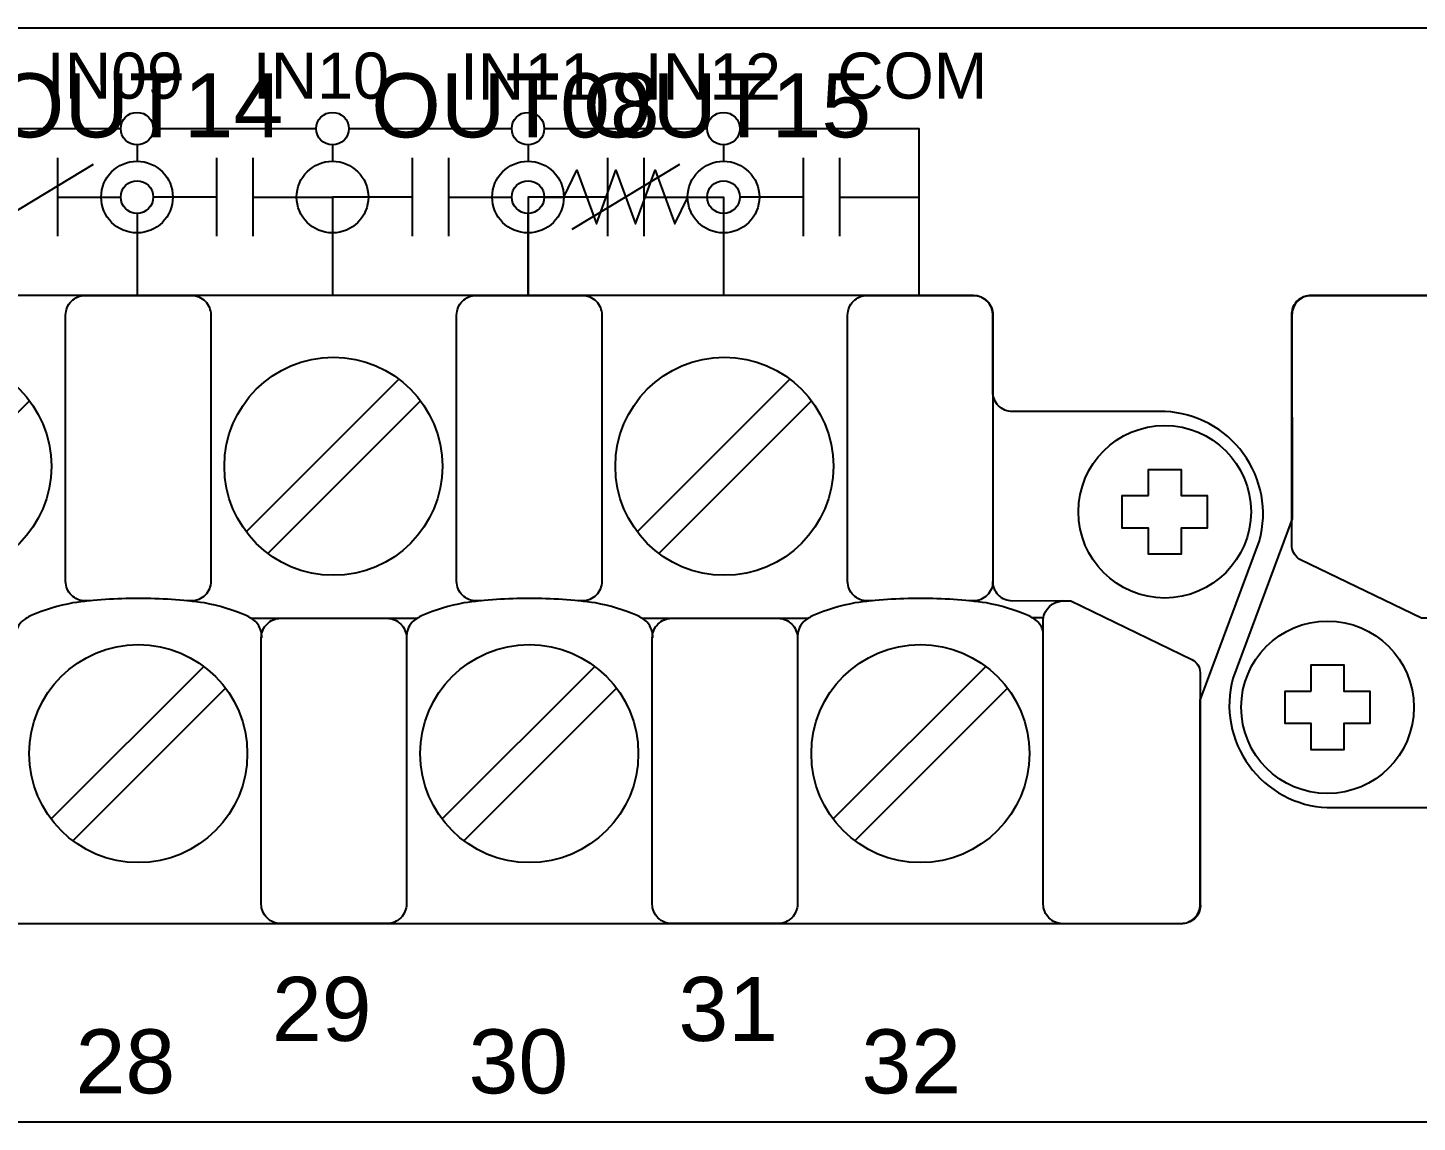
# Model space of a CAD drawing. Extents: x 1 to 47, y 1 to 35.
# Drawn here: x 36.167 to 38.3, y 12.644 to 14.324 of the extents above; entities that cross this region are included whole.
import ezdxf

# ---------------------------------------------------------------- set-up
doc = ezdxf.new("R2010")
doc.units = 0
doc.header["$MEASUREMENT"] = 0
for name, color, linetype in [('5_01__0__EMPTY', 7, 'CONTINUOUS'), ('5_02__1___8__INDEPENDENT_I', 7, 'CONTINUOUS'), ('5_03__2___8__OPTOISOLATED_', 7, 'CONTINUOUS'), ('5_04__4___24__OPTOISOLATED', 7, 'CONTINUOUS'), ('5_05__5___8__INDEPENDENT_I', 7, 'CONTINUOUS'), ('5_06__6___8__INDEPENDENT_I', 7, 'CONTINUOUS'), ('5_07__7___8__OPTOISOLATED_', 7, 'CONTINUOUS'), ('5_08__8___8__OPTOISOLATED_', 7, 'CONTINUOUS'), ('7_00______DWG_', 7, 'CONTINUOUS')]:
    doc.layers.add(name, color=color, linetype=linetype)
doc.styles.add('ARIAL', font='arial.ttf')

msp = doc.modelspace()

# ---------------------------------------------------------------- linework, layer by layer
at = {"layer": '5_01__0__EMPTY'}
for points in [[(32.925, 12.9785, 0.414213), (32.955, 12.9485), (37.9368, 12.9485, 0.414214), (37.9668, 12.9785), (37.9668, 13.2915), (38.0577, 13.5363, 0.480048), (37.9127, 13.7345), (37.6785, 13.7345, -0.414214), (37.6485, 13.7645), (37.6485, 13.8826, 0.414212), (37.6185, 13.9126), (37.6185, 13.9127), (32.6374, 13.9127, 0.414215), (32.6074, 13.8827), (32.6075, 13.5698), (32.5166, 13.325, 0.47859), (32.6616, 13.1265), (32.895, 13.1265, -0.414214), (32.925, 13.0965)], [(32.925, 12.9785, 0.414213), (32.955, 12.9485), (37.9368, 12.9485, 0.414214), (37.9668, 12.9785), (37.9668, 13.2915), (38.0577, 13.5363, 0.480048), (37.9127, 13.7345), (37.6785, 13.7345, -0.414214), (37.6485, 13.7645), (37.6485, 13.8826, 0.414212), (37.6185, 13.9126), (37.6185, 13.9127), (32.6374, 13.9127, 0.414215), (32.6074, 13.8827), (32.6075, 13.5698), (32.5166, 13.325, 0.47859), (32.6616, 13.1265), (32.895, 13.1265, -0.414214), (32.925, 13.0965)], [(38.425, 12.9785, 0.414213), (38.455, 12.9485), (43.4368, 12.9485, 0.414214), (43.4668, 12.9785), (43.4668, 13.2915), (43.5577, 13.5363, 0.480048), (43.4127, 13.7345), (43.1785, 13.7345, -0.414214), (43.1485, 13.7645), (43.1485, 13.8826, 0.414212), (43.1185, 13.9126), (43.1185, 13.9127), (38.1374, 13.9127, 0.414215), (38.1074, 13.8827), (38.1075, 13.5698), (38.0166, 13.325, 0.47859), (38.1616, 13.1265), (38.395, 13.1265, -0.414214), (38.425, 13.0965)], [(38.425, 12.9785, 0.414213), (38.455, 12.9485), (43.4368, 12.9485, 0.414214), (43.4668, 12.9785), (43.4668, 13.2915), (43.5577, 13.5363, 0.480048), (43.4127, 13.7345), (43.1785, 13.7345, -0.414214), (43.1485, 13.7645), (43.1485, 13.8826, 0.414212), (43.1185, 13.9126), (43.1185, 13.9127), (38.1374, 13.9127, 0.414215), (38.1074, 13.8827), (38.1075, 13.5698), (38.0166, 13.325, 0.47859), (38.1616, 13.1265), (38.395, 13.1265, -0.414214), (38.425, 13.0965)]]:
    msp.add_lwpolyline(points, format="xyb", close=True, dxfattribs=at)
for points in [[(37.8872, 13.6055), (37.8872, 13.6458), (37.9372, 13.6458), (37.9372, 13.6055), (37.9773, 13.6055), (37.9773, 13.5556), (37.9372, 13.5556), (37.9372, 13.5156), (37.8872, 13.5156), (37.8872, 13.5556), (37.8471, 13.5556), (37.8471, 13.6055)], [(37.8872, 13.6055), (37.8872, 13.6458), (37.9372, 13.6458), (37.9372, 13.6055), (37.9773, 13.6055), (37.9773, 13.5556), (37.9372, 13.5556), (37.9372, 13.5156), (37.8872, 13.5156), (37.8872, 13.5556), (37.8471, 13.5556), (37.8471, 13.6055)], [(38.137, 13.3054), (38.137, 13.3457), (38.187, 13.3457), (38.187, 13.3054), (38.2271, 13.3054), (38.2271, 13.2555), (38.187, 13.2555), (38.187, 13.2155), (38.137, 13.2155), (38.137, 13.2555), (38.0969, 13.2555), (38.0969, 13.3054)], [(38.137, 13.3054), (38.137, 13.3457), (38.187, 13.3457), (38.187, 13.3054), (38.2271, 13.3054), (38.2271, 13.2555), (38.187, 13.2555), (38.187, 13.2155), (38.137, 13.2155), (38.137, 13.2555), (38.0969, 13.2555), (38.0969, 13.3054)]]:
    msp.add_lwpolyline(points, close=True, dxfattribs=at)
for centre in [(37.9122, 13.5807), (37.9122, 13.5807), (38.162, 13.2806), (38.162, 13.2806)]:
    msp.add_circle(centre, 0.1324, dxfattribs=at)
at = {"layer": '5_02__1___8__INDEPENDENT_I'}
for points in [[(36.2129, 14.1238), (36.2129, 14.0038)], [(36.4573, 14.1238), (36.4573, 14.0038)], [(36.5129, 14.1238), (36.5129, 14.0038)], [(37.0573, 14.1238), (37.0573, 14.0038)], [(37.1129, 14.1238), (37.1129, 14.0038)], [(37.3573, 14.1238), (37.3573, 14.0038)], [(37.4129, 14.1238), (37.4129, 14.0038)], [(36.2676, 14.1138), (36.1026, 14.0138)], [(37.1676, 14.1138), (37.0026, 14.0138)], [(36.2129, 14.0638), (36.3101, 14.0638)], [(36.4573, 14.0638), (36.3601, 14.0638)], [(36.5129, 14.0638), (36.6351, 14.0638), (36.6351, 13.9127)], [(37.0573, 14.0638), (36.9351, 14.0638), (36.9351, 13.9127)], [(37.1129, 14.0638), (37.2101, 14.0638)], [(37.3573, 14.0638), (37.2601, 14.0638)], [(37.4129, 14.0638), (37.5351, 14.0638), (37.5351, 13.9127)], [(36.3351, 14.0388), (36.3351, 13.9127)], [(37.2351, 14.0388), (37.2351, 13.9127)], [(36.7369, 13.7843), (36.5027, 13.5501)], [(37.3369, 13.7843), (37.1027, 13.5501)], [(36.1703, 13.7509), (35.9361, 13.5167)], [(36.7703, 13.7509), (36.5361, 13.5167)], [(37.3703, 13.7509), (37.1361, 13.5167)], [(36.51, 13.4172), (36.7651, 13.4172)], [(37.11, 13.4172), (37.3651, 13.4172)], [(37.726, 13.4179), (37.709, 13.4179)], [(36.4375, 13.3433), (36.2033, 13.1091)], [(37.0375, 13.3433), (36.8033, 13.1091)], [(37.6375, 13.3433), (37.4034, 13.1091)], [(36.4709, 13.3099), (36.2368, 13.0757)], [(37.0709, 13.3099), (36.8368, 13.0757)], [(37.671, 13.3099), (37.4368, 13.0757)]]:
    msp.add_lwpolyline(points, dxfattribs=at)
for points in [[(32.925, 12.9785, 0.414213), (32.955, 12.9485), (37.9368, 12.9485, 0.414214), (37.9668, 12.9785), (37.9668, 13.2915), (38.0577, 13.5363, 0.480048), (37.9127, 13.7345), (37.6785, 13.7345, -0.414214), (37.6485, 13.7645), (37.6485, 13.8826, 0.414212), (37.6185, 13.9126), (37.6185, 13.9127), (32.6374, 13.9127, 0.414215), (32.6074, 13.8827), (32.6075, 13.5698), (32.5166, 13.325, 0.47859), (32.6616, 13.1265), (32.895, 13.1265, -0.414214), (32.925, 13.0965)], [(38.425, 12.9785, 0.414213), (38.455, 12.9485), (43.4368, 12.9485, 0.414214), (43.4668, 12.9785), (43.4668, 13.2915), (43.5577, 13.5363, 0.480048), (43.4127, 13.7345), (43.1785, 13.7345, -0.414214), (43.1485, 13.7645), (43.1485, 13.8826, 0.414212), (43.1185, 13.9126), (43.1185, 13.9127), (38.1374, 13.9127, 0.414215), (38.1074, 13.8827), (38.1075, 13.5698), (38.0166, 13.325, 0.47859), (38.1616, 13.1265), (38.395, 13.1265, -0.414214), (38.425, 13.0965)], [(37.9401, 12.9486), (37.7558, 12.9484, -0.414214), (37.7258, 12.9784), (37.7258, 13.4155, -0.390527), (37.7558, 13.4438), (37.768, 13.4438), (37.9539, 13.3541, -0.241514), (37.9668, 13.3341), (37.9668, 12.9784, -0.422157)]]:
    msp.add_lwpolyline(points, format="xyb", close=True, dxfattribs=at)
for points in [[(36.2635, 13.4439), (36.2556, 13.4439, -0.414214), (36.2256, 13.4739), (36.2256, 13.8827, -0.414214), (36.2556, 13.9127), (36.4184, 13.9127, -0.414214), (36.4484, 13.8827), (36.4484, 13.4739, -0.414214), (36.4184, 13.4439), (36.4116, 13.4439)], [(36.8635, 13.4439), (36.8556, 13.4439, -0.414214), (36.8256, 13.4739), (36.8256, 13.8827, -0.414214), (36.8556, 13.9127), (37.0184, 13.9127, -0.414214), (37.0484, 13.8827), (37.0484, 13.4739, -0.414214), (37.0184, 13.4439), (37.0116, 13.4439)], [(37.4635, 13.4439), (37.4556, 13.4439, -0.414214), (37.4256, 13.4739), (37.4256, 13.8827, -0.414214), (37.4556, 13.9127), (37.6185, 13.9127, -0.414214), (37.6485, 13.8827), (37.6485, 13.4739, -0.414214), (37.6185, 13.4439), (37.6116, 13.4439)], [(38.6643, 13.4172), (38.3062, 13.4172), (38.1203, 13.507, -0.241986), (38.1074, 13.5269), (38.1074, 13.8827, -0.422157), (38.1341, 13.9125), (38.3184, 13.9127, -0.414214), (38.3484, 13.8827), (38.3484, 13.4456, -0.390527), (38.3184, 13.4172)], [(37.7558, 13.4438), (37.6785, 13.4437, -0.414214), (37.6485, 13.4737)], [(36.5265, 13.3872, 0.191033), (36.518, 13.4111, 0.081668), (36.5024, 13.4213, 0.0591), (36.4387, 13.4407, 0.034646), (36.3371, 13.4477, 0.03436), (36.2364, 13.4407, 0.0591), (36.1727, 13.4213, 0.081668), (36.1571, 13.4111, 0.191033), (36.1486, 13.3872)], [(37.1265, 13.3872, 0.191033), (37.118, 13.4111, 0.081668), (37.1024, 13.4213, 0.0591), (37.0387, 13.4407, 0.034646), (36.9371, 13.4477, 0.03436), (36.8365, 13.4407, 0.0591), (36.7727, 13.4213, 0.081668), (36.7571, 13.4111, 0.191033), (36.7486, 13.3872)], [(37.7258, 13.3957, 0.127742), (37.718, 13.4111, 0.081668), (37.7024, 13.4213, 0.0591), (37.6387, 13.4407, 0.034646), (37.5372, 13.4477, 0.03436), (37.4365, 13.4407, 0.0591), (37.3728, 13.4213, 0.081668), (37.3571, 13.4111, 0.191033), (37.3486, 13.3872)], [(36.7186, 13.4172, -0.414214), (36.7486, 13.3872), (36.7486, 12.9785, -0.414214), (36.7186, 12.9485), (36.5558, 12.9485, -0.414214), (36.5258, 12.9785), (36.5258, 13.3872, -0.414214), (36.5558, 13.4172)], [(37.3186, 13.4172, -0.414214), (37.3486, 13.3872), (37.3486, 12.9785, -0.414214), (37.3186, 12.9485), (37.1558, 12.9485, -0.414214), (37.1258, 12.9785), (37.1258, 13.3872, -0.414214), (37.1558, 13.4172)]]:
    msp.add_lwpolyline(points, format="xyb", dxfattribs=at)
for points in [[(37.8872, 13.6055), (37.8872, 13.6458), (37.9372, 13.6458), (37.9372, 13.6055), (37.9773, 13.6055), (37.9773, 13.5556), (37.9372, 13.5556), (37.9372, 13.5156), (37.8872, 13.5156), (37.8872, 13.5556), (37.8471, 13.5556), (37.8471, 13.6055)], [(38.137, 13.3054), (38.137, 13.3457), (38.187, 13.3457), (38.187, 13.3054), (38.2271, 13.3054), (38.2271, 13.2555), (38.187, 13.2555), (38.187, 13.2155), (38.137, 13.2155), (38.137, 13.2555), (38.0969, 13.2555), (38.0969, 13.3054)]]:
    msp.add_lwpolyline(points, close=True, dxfattribs=at)
for centre, radius in [((36.3351, 14.0638), 0.025), ((37.2351, 14.0638), 0.025), ((36.0365, 13.6505), 0.1673), ((36.6365, 13.6505), 0.1673), ((37.2365, 13.6505), 0.1673), ((37.9122, 13.5807), 0.1324), ((38.162, 13.2806), 0.1324), ((36.3371, 13.2095), 0.1673), ((36.9371, 13.2095), 0.1673), ((37.5372, 13.2095), 0.1673)]:
    msp.add_circle(centre, radius, dxfattribs=at)
at = {"layer": '5_03__2___8__OPTOISOLATED_'}
for points in [[(36.2129, 14.1238), (36.2129, 14.0038)], [(36.4573, 14.1238), (36.4573, 14.0038)], [(36.5129, 14.1238), (36.5129, 14.0038)], [(37.0573, 14.1238), (37.0573, 14.0038)], [(37.1129, 14.1238), (37.1129, 14.0038)], [(37.3573, 14.1238), (37.3573, 14.0038)], [(37.4129, 14.1238), (37.4129, 14.0038)], [(36.2676, 14.1138), (36.1026, 14.0138)], [(37.1676, 14.1138), (37.0026, 14.0138)], [(36.2129, 14.0638), (36.3101, 14.0638)], [(36.4573, 14.0638), (36.3601, 14.0638)], [(36.5129, 14.0638), (36.6351, 14.0638), (36.6351, 13.9127)], [(37.0573, 14.0638), (36.9351, 14.0638), (36.9351, 13.9127)], [(37.1129, 14.0638), (37.2101, 14.0638)], [(37.3573, 14.0638), (37.2601, 14.0638)], [(37.4129, 14.0638), (37.5351, 14.0638), (37.5351, 13.9127)], [(36.3351, 14.0388), (36.3351, 13.9127)], [(37.2351, 14.0388), (37.2351, 13.9127)], [(36.7369, 13.7843), (36.5027, 13.5501)], [(37.3369, 13.7843), (37.1027, 13.5501)], [(36.1703, 13.7509), (35.9361, 13.5167)], [(36.7703, 13.7509), (36.5361, 13.5167)], [(37.3703, 13.7509), (37.1361, 13.5167)], [(36.51, 13.4172), (36.7651, 13.4172)], [(37.11, 13.4172), (37.3651, 13.4172)], [(37.726, 13.4179), (37.709, 13.4179)], [(36.4375, 13.3433), (36.2033, 13.1091)], [(37.0375, 13.3433), (36.8033, 13.1091)], [(37.6375, 13.3433), (37.4034, 13.1091)], [(36.4709, 13.3099), (36.2368, 13.0757)], [(37.0709, 13.3099), (36.8368, 13.0757)], [(37.671, 13.3099), (37.4368, 13.0757)]]:
    msp.add_lwpolyline(points, dxfattribs=at)
for points in [[(32.925, 12.9785, 0.414213), (32.955, 12.9485), (37.9368, 12.9485, 0.414214), (37.9668, 12.9785), (37.9668, 13.2915), (38.0577, 13.5363, 0.480048), (37.9127, 13.7345), (37.6785, 13.7345, -0.414214), (37.6485, 13.7645), (37.6485, 13.8826, 0.414212), (37.6185, 13.9126), (37.6185, 13.9127), (32.6374, 13.9127, 0.414215), (32.6074, 13.8827), (32.6075, 13.5698), (32.5166, 13.325, 0.47859), (32.6616, 13.1265), (32.895, 13.1265, -0.414214), (32.925, 13.0965)], [(38.425, 12.9785, 0.414213), (38.455, 12.9485), (43.4368, 12.9485, 0.414214), (43.4668, 12.9785), (43.4668, 13.2915), (43.5577, 13.5363, 0.480048), (43.4127, 13.7345), (43.1785, 13.7345, -0.414214), (43.1485, 13.7645), (43.1485, 13.8826, 0.414212), (43.1185, 13.9126), (43.1185, 13.9127), (38.1374, 13.9127, 0.414215), (38.1074, 13.8827), (38.1075, 13.5698), (38.0166, 13.325, 0.47859), (38.1616, 13.1265), (38.395, 13.1265, -0.414214), (38.425, 13.0965)], [(37.9401, 12.9486), (37.7558, 12.9484, -0.414214), (37.7258, 12.9784), (37.7258, 13.4155, -0.390527), (37.7558, 13.4438), (37.768, 13.4438), (37.9539, 13.3541, -0.241514), (37.9668, 13.3341), (37.9668, 12.9784, -0.422157)]]:
    msp.add_lwpolyline(points, format="xyb", close=True, dxfattribs=at)
for points in [[(36.2635, 13.4439), (36.2556, 13.4439, -0.414214), (36.2256, 13.4739), (36.2256, 13.8827, -0.414214), (36.2556, 13.9127), (36.4184, 13.9127, -0.414214), (36.4484, 13.8827), (36.4484, 13.4739, -0.414214), (36.4184, 13.4439), (36.4116, 13.4439)], [(36.8635, 13.4439), (36.8556, 13.4439, -0.414214), (36.8256, 13.4739), (36.8256, 13.8827, -0.414214), (36.8556, 13.9127), (37.0184, 13.9127, -0.414214), (37.0484, 13.8827), (37.0484, 13.4739, -0.414214), (37.0184, 13.4439), (37.0116, 13.4439)], [(37.4635, 13.4439), (37.4556, 13.4439, -0.414214), (37.4256, 13.4739), (37.4256, 13.8827, -0.414214), (37.4556, 13.9127), (37.6185, 13.9127, -0.414214), (37.6485, 13.8827), (37.6485, 13.4739, -0.414214), (37.6185, 13.4439), (37.6116, 13.4439)], [(38.6643, 13.4172), (38.3062, 13.4172), (38.1203, 13.507, -0.241986), (38.1074, 13.5269), (38.1074, 13.8827, -0.422157), (38.1341, 13.9125), (38.3184, 13.9127, -0.414214), (38.3484, 13.8827), (38.3484, 13.4456, -0.390527), (38.3184, 13.4172)], [(37.7558, 13.4438), (37.6785, 13.4437, -0.414214), (37.6485, 13.4737)], [(36.5265, 13.3872, 0.191033), (36.518, 13.4111, 0.081668), (36.5024, 13.4213, 0.0591), (36.4387, 13.4407, 0.034646), (36.3371, 13.4477, 0.03436), (36.2364, 13.4407, 0.0591), (36.1727, 13.4213, 0.081668), (36.1571, 13.4111, 0.191033), (36.1486, 13.3872)], [(37.1265, 13.3872, 0.191033), (37.118, 13.4111, 0.081668), (37.1024, 13.4213, 0.0591), (37.0387, 13.4407, 0.034646), (36.9371, 13.4477, 0.03436), (36.8365, 13.4407, 0.0591), (36.7727, 13.4213, 0.081668), (36.7571, 13.4111, 0.191033), (36.7486, 13.3872)], [(37.7258, 13.3957, 0.127742), (37.718, 13.4111, 0.081668), (37.7024, 13.4213, 0.0591), (37.6387, 13.4407, 0.034646), (37.5372, 13.4477, 0.03436), (37.4365, 13.4407, 0.0591), (37.3728, 13.4213, 0.081668), (37.3571, 13.4111, 0.191033), (37.3486, 13.3872)], [(36.7186, 13.4172, -0.414214), (36.7486, 13.3872), (36.7486, 12.9785, -0.414214), (36.7186, 12.9485), (36.5558, 12.9485, -0.414214), (36.5258, 12.9785), (36.5258, 13.3872, -0.414214), (36.5558, 13.4172)], [(37.3186, 13.4172, -0.414214), (37.3486, 13.3872), (37.3486, 12.9785, -0.414214), (37.3186, 12.9485), (37.1558, 12.9485, -0.414214), (37.1258, 12.9785), (37.1258, 13.3872, -0.414214), (37.1558, 13.4172)]]:
    msp.add_lwpolyline(points, format="xyb", dxfattribs=at)
for points in [[(37.8872, 13.6055), (37.8872, 13.6458), (37.9372, 13.6458), (37.9372, 13.6055), (37.9773, 13.6055), (37.9773, 13.5556), (37.9372, 13.5556), (37.9372, 13.5156), (37.8872, 13.5156), (37.8872, 13.5556), (37.8471, 13.5556), (37.8471, 13.6055)], [(38.137, 13.3054), (38.137, 13.3457), (38.187, 13.3457), (38.187, 13.3054), (38.2271, 13.3054), (38.2271, 13.2555), (38.187, 13.2555), (38.187, 13.2155), (38.137, 13.2155), (38.137, 13.2555), (38.0969, 13.2555), (38.0969, 13.3054)]]:
    msp.add_lwpolyline(points, close=True, dxfattribs=at)
for centre, radius in [((36.3351, 14.0638), 0.025), ((37.2351, 14.0638), 0.025), ((36.0365, 13.6505), 0.1673), ((36.6365, 13.6505), 0.1673), ((37.2365, 13.6505), 0.1673), ((37.9122, 13.5807), 0.1324), ((38.162, 13.2806), 0.1324), ((36.3371, 13.2095), 0.1673), ((36.9371, 13.2095), 0.1673), ((37.5372, 13.2095), 0.1673)]:
    msp.add_circle(centre, radius, dxfattribs=at)
at = {"layer": '5_04__4___24__OPTOISOLATED'}
for points in [[(36.0601, 14.1688), (36.3101, 14.1688)], [(36.3601, 14.1688), (36.6101, 14.1688)], [(36.6601, 14.1688), (36.9101, 14.1688)], [(36.9601, 14.1688), (37.2101, 14.1688)], [(37.2601, 14.1688), (37.5351, 14.1688), (37.5351, 13.9127)], [(36.3351, 14.1438), (36.3351, 14.1188)], [(36.6351, 14.1438), (36.6351, 14.1188)], [(36.9351, 14.1438), (36.9351, 14.1188)], [(37.2351, 14.1438), (37.2351, 14.1188)], [(36.3351, 14.0088), (36.3351, 13.9127)], [(36.6351, 14.0088), (36.6351, 13.9127)], [(36.9351, 14.0088), (36.9351, 13.9127)], [(37.2351, 14.0088), (37.2351, 13.9127)], [(36.7369, 13.7843), (36.5027, 13.5501)], [(37.3369, 13.7843), (37.1027, 13.5501)], [(36.1703, 13.7509), (35.9361, 13.5167)], [(36.7703, 13.7509), (36.5361, 13.5167)], [(37.3703, 13.7509), (37.1361, 13.5167)], [(36.51, 13.4172), (36.7651, 13.4172)], [(37.11, 13.4172), (37.3651, 13.4172)], [(37.726, 13.4179), (37.709, 13.4179)], [(36.4375, 13.3433), (36.2033, 13.1091)], [(37.0375, 13.3433), (36.8033, 13.1091)], [(37.6375, 13.3433), (37.4034, 13.1091)], [(36.4709, 13.3099), (36.2368, 13.0757)], [(37.0709, 13.3099), (36.8368, 13.0757)], [(37.671, 13.3099), (37.4368, 13.0757)]]:
    msp.add_lwpolyline(points, dxfattribs=at)
for points in [[(32.925, 12.9785, 0.414213), (32.955, 12.9485), (37.9368, 12.9485, 0.414214), (37.9668, 12.9785), (37.9668, 13.2915), (38.0577, 13.5363, 0.480048), (37.9127, 13.7345), (37.6785, 13.7345, -0.414214), (37.6485, 13.7645), (37.6485, 13.8826, 0.414212), (37.6185, 13.9126), (37.6185, 13.9127), (32.6374, 13.9127, 0.414215), (32.6074, 13.8827), (32.6075, 13.5698), (32.5166, 13.325, 0.47859), (32.6616, 13.1265), (32.895, 13.1265, -0.414214), (32.925, 13.0965)], [(38.425, 12.9785, 0.414213), (38.455, 12.9485), (43.4368, 12.9485, 0.414214), (43.4668, 12.9785), (43.4668, 13.2915), (43.5577, 13.5363, 0.480048), (43.4127, 13.7345), (43.1785, 13.7345, -0.414214), (43.1485, 13.7645), (43.1485, 13.8826, 0.414212), (43.1185, 13.9126), (43.1185, 13.9127), (38.1374, 13.9127, 0.414215), (38.1074, 13.8827), (38.1075, 13.5698), (38.0166, 13.325, 0.47859), (38.1616, 13.1265), (38.395, 13.1265, -0.414214), (38.425, 13.0965)], [(37.9401, 12.9486), (37.7558, 12.9484, -0.414214), (37.7258, 12.9784), (37.7258, 13.4155, -0.390527), (37.7558, 13.4438), (37.768, 13.4438), (37.9539, 13.3541, -0.241514), (37.9668, 13.3341), (37.9668, 12.9784, -0.422157)]]:
    msp.add_lwpolyline(points, format="xyb", close=True, dxfattribs=at)
for points in [[(36.2635, 13.4439), (36.2556, 13.4439, -0.414214), (36.2256, 13.4739), (36.2256, 13.8827, -0.414214), (36.2556, 13.9127), (36.4184, 13.9127, -0.414214), (36.4484, 13.8827), (36.4484, 13.4739, -0.414214), (36.4184, 13.4439), (36.4116, 13.4439)], [(36.8635, 13.4439), (36.8556, 13.4439, -0.414214), (36.8256, 13.4739), (36.8256, 13.8827, -0.414214), (36.8556, 13.9127), (37.0184, 13.9127, -0.414214), (37.0484, 13.8827), (37.0484, 13.4739, -0.414214), (37.0184, 13.4439), (37.0116, 13.4439)], [(37.4635, 13.4439), (37.4556, 13.4439, -0.414214), (37.4256, 13.4739), (37.4256, 13.8827, -0.414214), (37.4556, 13.9127), (37.6185, 13.9127, -0.414214), (37.6485, 13.8827), (37.6485, 13.4739, -0.414214), (37.6185, 13.4439), (37.6116, 13.4439)], [(38.6643, 13.4172), (38.3062, 13.4172), (38.1203, 13.507, -0.241986), (38.1074, 13.5269), (38.1074, 13.8827, -0.422157), (38.1341, 13.9125), (38.3184, 13.9127, -0.414214), (38.3484, 13.8827), (38.3484, 13.4456, -0.390527), (38.3184, 13.4172)], [(37.7558, 13.4438), (37.6785, 13.4437, -0.414214), (37.6485, 13.4737)], [(36.5265, 13.3872, 0.191033), (36.518, 13.4111, 0.081668), (36.5024, 13.4213, 0.0591), (36.4387, 13.4407, 0.034646), (36.3371, 13.4477, 0.03436), (36.2364, 13.4407, 0.0591), (36.1727, 13.4213, 0.081668), (36.1571, 13.4111, 0.191033), (36.1486, 13.3872)], [(37.1265, 13.3872, 0.191033), (37.118, 13.4111, 0.081668), (37.1024, 13.4213, 0.0591), (37.0387, 13.4407, 0.034646), (36.9371, 13.4477, 0.03436), (36.8365, 13.4407, 0.0591), (36.7727, 13.4213, 0.081668), (36.7571, 13.4111, 0.191033), (36.7486, 13.3872)], [(37.7258, 13.3957, 0.127742), (37.718, 13.4111, 0.081668), (37.7024, 13.4213, 0.0591), (37.6387, 13.4407, 0.034646), (37.5372, 13.4477, 0.03436), (37.4365, 13.4407, 0.0591), (37.3728, 13.4213, 0.081668), (37.3571, 13.4111, 0.191033), (37.3486, 13.3872)], [(36.7186, 13.4172, -0.414214), (36.7486, 13.3872), (36.7486, 12.9785, -0.414214), (36.7186, 12.9485), (36.5558, 12.9485, -0.414214), (36.5258, 12.9785), (36.5258, 13.3872, -0.414214), (36.5558, 13.4172)], [(37.3186, 13.4172, -0.414214), (37.3486, 13.3872), (37.3486, 12.9785, -0.414214), (37.3186, 12.9485), (37.1558, 12.9485, -0.414214), (37.1258, 12.9785), (37.1258, 13.3872, -0.414214), (37.1558, 13.4172)]]:
    msp.add_lwpolyline(points, format="xyb", dxfattribs=at)
for points in [[(37.8872, 13.6055), (37.8872, 13.6458), (37.9372, 13.6458), (37.9372, 13.6055), (37.9773, 13.6055), (37.9773, 13.5556), (37.9372, 13.5556), (37.9372, 13.5156), (37.8872, 13.5156), (37.8872, 13.5556), (37.8471, 13.5556), (37.8471, 13.6055)], [(38.137, 13.3054), (38.137, 13.3457), (38.187, 13.3457), (38.187, 13.3054), (38.2271, 13.3054), (38.2271, 13.2555), (38.187, 13.2555), (38.187, 13.2155), (38.137, 13.2155), (38.137, 13.2555), (38.0969, 13.2555), (38.0969, 13.3054)]]:
    msp.add_lwpolyline(points, close=True, dxfattribs=at)
for centre, radius in [((36.3351, 14.1688), 0.025), ((36.6351, 14.1688), 0.025), ((36.9351, 14.1688), 0.025), ((37.2351, 14.1688), 0.025), ((36.3351, 14.0638), 0.055), ((36.6351, 14.0638), 0.055), ((36.9351, 14.0638), 0.055), ((37.2351, 14.0638), 0.055), ((36.0365, 13.6505), 0.1673), ((36.6365, 13.6505), 0.1673), ((37.2365, 13.6505), 0.1673), ((37.9122, 13.5807), 0.1324), ((38.162, 13.2806), 0.1324), ((36.3371, 13.2095), 0.1673), ((36.9371, 13.2095), 0.1673), ((37.5372, 13.2095), 0.1673)]:
    msp.add_circle(centre, radius, dxfattribs=at)
at = {"layer": '5_05__5___8__INDEPENDENT_I'}
for points in [[(36.7573, 14.1238), (36.7573, 14.0038)], [(36.8129, 14.1238), (36.8129, 14.0038)], [(36.9601, 14.0638), (36.9901, 14.0638), (37.0101, 14.1051), (37.0401, 14.0226), (37.0701, 14.1051), (37.1001, 14.0226), (37.1301, 14.1051), (37.1602, 14.0226), (37.1802, 14.0638), (37.2351, 14.0638), (37.2351, 13.9127)], [(36.7573, 14.0638), (36.6351, 14.0638), (36.6351, 13.9127)], [(36.8129, 14.0638), (36.9101, 14.0638)], [(36.9351, 13.9127), (36.9351, 14.0388)], [(36.7369, 13.7843), (36.5027, 13.5501)], [(37.3369, 13.7843), (37.1027, 13.5501)], [(36.1703, 13.7509), (35.9361, 13.5167)], [(36.7703, 13.7509), (36.5361, 13.5167)], [(37.3703, 13.7509), (37.1361, 13.5167)], [(36.51, 13.4172), (36.7651, 13.4172)], [(37.11, 13.4172), (37.3651, 13.4172)], [(37.726, 13.4179), (37.709, 13.4179)], [(36.4375, 13.3433), (36.2033, 13.1091)], [(37.0375, 13.3433), (36.8033, 13.1091)], [(37.6375, 13.3433), (37.4034, 13.1091)], [(36.4709, 13.3099), (36.2368, 13.0757)], [(37.0709, 13.3099), (36.8368, 13.0757)], [(37.671, 13.3099), (37.4368, 13.0757)]]:
    msp.add_lwpolyline(points, dxfattribs=at)
for points in [[(32.925, 12.9785, 0.414213), (32.955, 12.9485), (37.9368, 12.9485, 0.414214), (37.9668, 12.9785), (37.9668, 13.2915), (38.0577, 13.5363, 0.480048), (37.9127, 13.7345), (37.6785, 13.7345, -0.414214), (37.6485, 13.7645), (37.6485, 13.8826, 0.414212), (37.6185, 13.9126), (37.6185, 13.9127), (32.6374, 13.9127, 0.414215), (32.6074, 13.8827), (32.6075, 13.5698), (32.5166, 13.325, 0.47859), (32.6616, 13.1265), (32.895, 13.1265, -0.414214), (32.925, 13.0965)], [(38.425, 12.9785, 0.414213), (38.455, 12.9485), (43.4368, 12.9485, 0.414214), (43.4668, 12.9785), (43.4668, 13.2915), (43.5577, 13.5363, 0.480048), (43.4127, 13.7345), (43.1785, 13.7345, -0.414214), (43.1485, 13.7645), (43.1485, 13.8826, 0.414212), (43.1185, 13.9126), (43.1185, 13.9127), (38.1374, 13.9127, 0.414215), (38.1074, 13.8827), (38.1075, 13.5698), (38.0166, 13.325, 0.47859), (38.1616, 13.1265), (38.395, 13.1265, -0.414214), (38.425, 13.0965)], [(37.9401, 12.9486), (37.7558, 12.9484, -0.414214), (37.7258, 12.9784), (37.7258, 13.4155, -0.390527), (37.7558, 13.4438), (37.768, 13.4438), (37.9539, 13.3541, -0.241514), (37.9668, 13.3341), (37.9668, 12.9784, -0.422157)]]:
    msp.add_lwpolyline(points, format="xyb", close=True, dxfattribs=at)
for points in [[(36.2635, 13.4439), (36.2556, 13.4439, -0.414214), (36.2256, 13.4739), (36.2256, 13.8827, -0.414214), (36.2556, 13.9127), (36.4184, 13.9127, -0.414214), (36.4484, 13.8827), (36.4484, 13.4739, -0.414214), (36.4184, 13.4439), (36.4116, 13.4439)], [(36.8635, 13.4439), (36.8556, 13.4439, -0.414214), (36.8256, 13.4739), (36.8256, 13.8827, -0.414214), (36.8556, 13.9127), (37.0184, 13.9127, -0.414214), (37.0484, 13.8827), (37.0484, 13.4739, -0.414214), (37.0184, 13.4439), (37.0116, 13.4439)], [(37.4635, 13.4439), (37.4556, 13.4439, -0.414214), (37.4256, 13.4739), (37.4256, 13.8827, -0.414214), (37.4556, 13.9127), (37.6185, 13.9127, -0.414214), (37.6485, 13.8827), (37.6485, 13.4739, -0.414214), (37.6185, 13.4439), (37.6116, 13.4439)], [(38.6643, 13.4172), (38.3062, 13.4172), (38.1203, 13.507, -0.241986), (38.1074, 13.5269), (38.1074, 13.8827, -0.422157), (38.1341, 13.9125), (38.3184, 13.9127, -0.414214), (38.3484, 13.8827), (38.3484, 13.4456, -0.390527), (38.3184, 13.4172)], [(37.7558, 13.4438), (37.6785, 13.4437, -0.414214), (37.6485, 13.4737)], [(36.5265, 13.3872, 0.191033), (36.518, 13.4111, 0.081668), (36.5024, 13.4213, 0.0591), (36.4387, 13.4407, 0.034646), (36.3371, 13.4477, 0.03436), (36.2364, 13.4407, 0.0591), (36.1727, 13.4213, 0.081668), (36.1571, 13.4111, 0.191033), (36.1486, 13.3872)], [(37.1265, 13.3872, 0.191033), (37.118, 13.4111, 0.081668), (37.1024, 13.4213, 0.0591), (37.0387, 13.4407, 0.034646), (36.9371, 13.4477, 0.03436), (36.8365, 13.4407, 0.0591), (36.7727, 13.4213, 0.081668), (36.7571, 13.4111, 0.191033), (36.7486, 13.3872)], [(37.7258, 13.3957, 0.127742), (37.718, 13.4111, 0.081668), (37.7024, 13.4213, 0.0591), (37.6387, 13.4407, 0.034646), (37.5372, 13.4477, 0.03436), (37.4365, 13.4407, 0.0591), (37.3728, 13.4213, 0.081668), (37.3571, 13.4111, 0.191033), (37.3486, 13.3872)], [(36.7186, 13.4172, -0.414214), (36.7486, 13.3872), (36.7486, 12.9785, -0.414214), (36.7186, 12.9485), (36.5558, 12.9485, -0.414214), (36.5258, 12.9785), (36.5258, 13.3872, -0.414214), (36.5558, 13.4172)], [(37.3186, 13.4172, -0.414214), (37.3486, 13.3872), (37.3486, 12.9785, -0.414214), (37.3186, 12.9485), (37.1558, 12.9485, -0.414214), (37.1258, 12.9785), (37.1258, 13.3872, -0.414214), (37.1558, 13.4172)]]:
    msp.add_lwpolyline(points, format="xyb", dxfattribs=at)
for points in [[(37.8872, 13.6055), (37.8872, 13.6458), (37.9372, 13.6458), (37.9372, 13.6055), (37.9773, 13.6055), (37.9773, 13.5556), (37.9372, 13.5556), (37.9372, 13.5156), (37.8872, 13.5156), (37.8872, 13.5556), (37.8471, 13.5556), (37.8471, 13.6055)], [(38.137, 13.3054), (38.137, 13.3457), (38.187, 13.3457), (38.187, 13.3054), (38.2271, 13.3054), (38.2271, 13.2555), (38.187, 13.2555), (38.187, 13.2155), (38.137, 13.2155), (38.137, 13.2555), (38.0969, 13.2555), (38.0969, 13.3054)]]:
    msp.add_lwpolyline(points, close=True, dxfattribs=at)
for centre, radius in [((36.9351, 14.0638), 0.025), ((36.0365, 13.6505), 0.1673), ((36.6365, 13.6505), 0.1673), ((37.2365, 13.6505), 0.1673), ((37.9122, 13.5807), 0.1324), ((38.162, 13.2806), 0.1324), ((36.3371, 13.2095), 0.1673), ((36.9371, 13.2095), 0.1673), ((37.5372, 13.2095), 0.1673)]:
    msp.add_circle(centre, radius, dxfattribs=at)
at = {"layer": '5_06__6___8__INDEPENDENT_I'}
for points in [[(36.2129, 14.1238), (36.2129, 14.0038)], [(36.4573, 14.1238), (36.4573, 14.0038)], [(36.5129, 14.1238), (36.5129, 14.0038)], [(37.0573, 14.1238), (37.0573, 14.0038)], [(37.1129, 14.1238), (37.1129, 14.0038)], [(37.3573, 14.1238), (37.3573, 14.0038)], [(37.4129, 14.1238), (37.4129, 14.0038)], [(36.2676, 14.1138), (36.1026, 14.0138)], [(37.1676, 14.1138), (37.0026, 14.0138)], [(36.2129, 14.0638), (36.3101, 14.0638)], [(36.4573, 14.0638), (36.3601, 14.0638)], [(36.5129, 14.0638), (36.6351, 14.0638), (36.6351, 13.9127)], [(37.0573, 14.0638), (36.9351, 14.0638), (36.9351, 13.9127)], [(37.1129, 14.0638), (37.2101, 14.0638)], [(37.3573, 14.0638), (37.2601, 14.0638)], [(37.4129, 14.0638), (37.5351, 14.0638), (37.5351, 13.9127)], [(36.3351, 14.0388), (36.3351, 13.9127)], [(37.2351, 14.0388), (37.2351, 13.9127)], [(36.7369, 13.7843), (36.5027, 13.5501)], [(37.3369, 13.7843), (37.1027, 13.5501)], [(36.1703, 13.7509), (35.9361, 13.5167)], [(36.7703, 13.7509), (36.5361, 13.5167)], [(37.3703, 13.7509), (37.1361, 13.5167)], [(36.51, 13.4172), (36.7651, 13.4172)], [(37.11, 13.4172), (37.3651, 13.4172)], [(37.726, 13.4179), (37.709, 13.4179)], [(36.4375, 13.3433), (36.2033, 13.1091)], [(37.0375, 13.3433), (36.8033, 13.1091)], [(37.6375, 13.3433), (37.4034, 13.1091)], [(36.4709, 13.3099), (36.2368, 13.0757)], [(37.0709, 13.3099), (36.8368, 13.0757)], [(37.671, 13.3099), (37.4368, 13.0757)]]:
    msp.add_lwpolyline(points, dxfattribs=at)
for points in [[(32.925, 12.9785, 0.414213), (32.955, 12.9485), (37.9368, 12.9485, 0.414214), (37.9668, 12.9785), (37.9668, 13.2915), (38.0577, 13.5363, 0.480048), (37.9127, 13.7345), (37.6785, 13.7345, -0.414214), (37.6485, 13.7645), (37.6485, 13.8826, 0.414212), (37.6185, 13.9126), (37.6185, 13.9127), (32.6374, 13.9127, 0.414215), (32.6074, 13.8827), (32.6075, 13.5698), (32.5166, 13.325, 0.47859), (32.6616, 13.1265), (32.895, 13.1265, -0.414214), (32.925, 13.0965)], [(38.425, 12.9785, 0.414213), (38.455, 12.9485), (43.4368, 12.9485, 0.414214), (43.4668, 12.9785), (43.4668, 13.2915), (43.5577, 13.5363, 0.480048), (43.4127, 13.7345), (43.1785, 13.7345, -0.414214), (43.1485, 13.7645), (43.1485, 13.8826, 0.414212), (43.1185, 13.9126), (43.1185, 13.9127), (38.1374, 13.9127, 0.414215), (38.1074, 13.8827), (38.1075, 13.5698), (38.0166, 13.325, 0.47859), (38.1616, 13.1265), (38.395, 13.1265, -0.414214), (38.425, 13.0965)], [(37.9401, 12.9486), (37.7558, 12.9484, -0.414214), (37.7258, 12.9784), (37.7258, 13.4155, -0.390527), (37.7558, 13.4438), (37.768, 13.4438), (37.9539, 13.3541, -0.241514), (37.9668, 13.3341), (37.9668, 12.9784, -0.422157)]]:
    msp.add_lwpolyline(points, format="xyb", close=True, dxfattribs=at)
for points in [[(36.2635, 13.4439), (36.2556, 13.4439, -0.414214), (36.2256, 13.4739), (36.2256, 13.8827, -0.414214), (36.2556, 13.9127), (36.4184, 13.9127, -0.414214), (36.4484, 13.8827), (36.4484, 13.4739, -0.414214), (36.4184, 13.4439), (36.4116, 13.4439)], [(36.8635, 13.4439), (36.8556, 13.4439, -0.414214), (36.8256, 13.4739), (36.8256, 13.8827, -0.414214), (36.8556, 13.9127), (37.0184, 13.9127, -0.414214), (37.0484, 13.8827), (37.0484, 13.4739, -0.414214), (37.0184, 13.4439), (37.0116, 13.4439)], [(37.4635, 13.4439), (37.4556, 13.4439, -0.414214), (37.4256, 13.4739), (37.4256, 13.8827, -0.414214), (37.4556, 13.9127), (37.6185, 13.9127, -0.414214), (37.6485, 13.8827), (37.6485, 13.4739, -0.414214), (37.6185, 13.4439), (37.6116, 13.4439)], [(38.6643, 13.4172), (38.3062, 13.4172), (38.1203, 13.507, -0.241986), (38.1074, 13.5269), (38.1074, 13.8827, -0.422157), (38.1341, 13.9125), (38.3184, 13.9127, -0.414214), (38.3484, 13.8827), (38.3484, 13.4456, -0.390527), (38.3184, 13.4172)], [(37.7558, 13.4438), (37.6785, 13.4437, -0.414214), (37.6485, 13.4737)], [(36.5265, 13.3872, 0.191033), (36.518, 13.4111, 0.081668), (36.5024, 13.4213, 0.0591), (36.4387, 13.4407, 0.034646), (36.3371, 13.4477, 0.03436), (36.2364, 13.4407, 0.0591), (36.1727, 13.4213, 0.081668), (36.1571, 13.4111, 0.191033), (36.1486, 13.3872)], [(37.1265, 13.3872, 0.191033), (37.118, 13.4111, 0.081668), (37.1024, 13.4213, 0.0591), (37.0387, 13.4407, 0.034646), (36.9371, 13.4477, 0.03436), (36.8365, 13.4407, 0.0591), (36.7727, 13.4213, 0.081668), (36.7571, 13.4111, 0.191033), (36.7486, 13.3872)], [(37.7258, 13.3957, 0.127742), (37.718, 13.4111, 0.081668), (37.7024, 13.4213, 0.0591), (37.6387, 13.4407, 0.034646), (37.5372, 13.4477, 0.03436), (37.4365, 13.4407, 0.0591), (37.3728, 13.4213, 0.081668), (37.3571, 13.4111, 0.191033), (37.3486, 13.3872)], [(36.7186, 13.4172, -0.414214), (36.7486, 13.3872), (36.7486, 12.9785, -0.414214), (36.7186, 12.9485), (36.5558, 12.9485, -0.414214), (36.5258, 12.9785), (36.5258, 13.3872, -0.414214), (36.5558, 13.4172)], [(37.3186, 13.4172, -0.414214), (37.3486, 13.3872), (37.3486, 12.9785, -0.414214), (37.3186, 12.9485), (37.1558, 12.9485, -0.414214), (37.1258, 12.9785), (37.1258, 13.3872, -0.414214), (37.1558, 13.4172)]]:
    msp.add_lwpolyline(points, format="xyb", dxfattribs=at)
for points in [[(37.8872, 13.6055), (37.8872, 13.6458), (37.9372, 13.6458), (37.9372, 13.6055), (37.9773, 13.6055), (37.9773, 13.5556), (37.9372, 13.5556), (37.9372, 13.5156), (37.8872, 13.5156), (37.8872, 13.5556), (37.8471, 13.5556), (37.8471, 13.6055)], [(38.137, 13.3054), (38.137, 13.3457), (38.187, 13.3457), (38.187, 13.3054), (38.2271, 13.3054), (38.2271, 13.2555), (38.187, 13.2555), (38.187, 13.2155), (38.137, 13.2155), (38.137, 13.2555), (38.0969, 13.2555), (38.0969, 13.3054)]]:
    msp.add_lwpolyline(points, close=True, dxfattribs=at)
for centre, radius in [((36.3351, 14.0638), 0.025), ((37.2351, 14.0638), 0.025), ((36.0365, 13.6505), 0.1673), ((36.6365, 13.6505), 0.1673), ((37.2365, 13.6505), 0.1673), ((37.9122, 13.5807), 0.1324), ((38.162, 13.2806), 0.1324), ((36.3371, 13.2095), 0.1673), ((36.9371, 13.2095), 0.1673), ((37.5372, 13.2095), 0.1673)]:
    msp.add_circle(centre, radius, dxfattribs=at)
at = {"layer": '5_07__7___8__OPTOISOLATED_'}
for points in [[(36.2129, 14.1238), (36.2129, 14.0038)], [(36.4573, 14.1238), (36.4573, 14.0038)], [(36.5129, 14.1238), (36.5129, 14.0038)], [(37.0573, 14.1238), (37.0573, 14.0038)], [(37.1129, 14.1238), (37.1129, 14.0038)], [(37.3573, 14.1238), (37.3573, 14.0038)], [(37.4129, 14.1238), (37.4129, 14.0038)], [(36.2676, 14.1138), (36.1026, 14.0138)], [(37.1676, 14.1138), (37.0026, 14.0138)], [(36.2129, 14.0638), (36.3101, 14.0638)], [(36.4573, 14.0638), (36.3601, 14.0638)], [(36.5129, 14.0638), (36.6351, 14.0638), (36.6351, 13.9127)], [(37.0573, 14.0638), (36.9351, 14.0638), (36.9351, 13.9127)], [(37.1129, 14.0638), (37.2101, 14.0638)], [(37.3573, 14.0638), (37.2601, 14.0638)], [(37.4129, 14.0638), (37.5351, 14.0638), (37.5351, 13.9127)], [(36.3351, 14.0388), (36.3351, 13.9127)], [(37.2351, 14.0388), (37.2351, 13.9127)], [(36.7369, 13.7843), (36.5027, 13.5501)], [(37.3369, 13.7843), (37.1027, 13.5501)], [(36.1703, 13.7509), (35.9361, 13.5167)], [(36.7703, 13.7509), (36.5361, 13.5167)], [(37.3703, 13.7509), (37.1361, 13.5167)], [(36.51, 13.4172), (36.7651, 13.4172)], [(37.11, 13.4172), (37.3651, 13.4172)], [(37.726, 13.4179), (37.709, 13.4179)], [(36.4375, 13.3433), (36.2033, 13.1091)], [(37.0375, 13.3433), (36.8033, 13.1091)], [(37.6375, 13.3433), (37.4034, 13.1091)], [(36.4709, 13.3099), (36.2368, 13.0757)], [(37.0709, 13.3099), (36.8368, 13.0757)], [(37.671, 13.3099), (37.4368, 13.0757)]]:
    msp.add_lwpolyline(points, dxfattribs=at)
for points in [[(32.925, 12.9785, 0.414213), (32.955, 12.9485), (37.9368, 12.9485, 0.414214), (37.9668, 12.9785), (37.9668, 13.2915), (38.0577, 13.5363, 0.480048), (37.9127, 13.7345), (37.6785, 13.7345, -0.414214), (37.6485, 13.7645), (37.6485, 13.8826, 0.414212), (37.6185, 13.9126), (37.6185, 13.9127), (32.6374, 13.9127, 0.414215), (32.6074, 13.8827), (32.6075, 13.5698), (32.5166, 13.325, 0.47859), (32.6616, 13.1265), (32.895, 13.1265, -0.414214), (32.925, 13.0965)], [(38.425, 12.9785, 0.414213), (38.455, 12.9485), (43.4368, 12.9485, 0.414214), (43.4668, 12.9785), (43.4668, 13.2915), (43.5577, 13.5363, 0.480048), (43.4127, 13.7345), (43.1785, 13.7345, -0.414214), (43.1485, 13.7645), (43.1485, 13.8826, 0.414212), (43.1185, 13.9126), (43.1185, 13.9127), (38.1374, 13.9127, 0.414215), (38.1074, 13.8827), (38.1075, 13.5698), (38.0166, 13.325, 0.47859), (38.1616, 13.1265), (38.395, 13.1265, -0.414214), (38.425, 13.0965)], [(37.9401, 12.9486), (37.7558, 12.9484, -0.414214), (37.7258, 12.9784), (37.7258, 13.4155, -0.390527), (37.7558, 13.4438), (37.768, 13.4438), (37.9539, 13.3541, -0.241514), (37.9668, 13.3341), (37.9668, 12.9784, -0.422157)]]:
    msp.add_lwpolyline(points, format="xyb", close=True, dxfattribs=at)
for points in [[(36.2635, 13.4439), (36.2556, 13.4439, -0.414214), (36.2256, 13.4739), (36.2256, 13.8827, -0.414214), (36.2556, 13.9127), (36.4184, 13.9127, -0.414214), (36.4484, 13.8827), (36.4484, 13.4739, -0.414214), (36.4184, 13.4439), (36.4116, 13.4439)], [(36.8635, 13.4439), (36.8556, 13.4439, -0.414214), (36.8256, 13.4739), (36.8256, 13.8827, -0.414214), (36.8556, 13.9127), (37.0184, 13.9127, -0.414214), (37.0484, 13.8827), (37.0484, 13.4739, -0.414214), (37.0184, 13.4439), (37.0116, 13.4439)], [(37.4635, 13.4439), (37.4556, 13.4439, -0.414214), (37.4256, 13.4739), (37.4256, 13.8827, -0.414214), (37.4556, 13.9127), (37.6185, 13.9127, -0.414214), (37.6485, 13.8827), (37.6485, 13.4739, -0.414214), (37.6185, 13.4439), (37.6116, 13.4439)], [(38.6643, 13.4172), (38.3062, 13.4172), (38.1203, 13.507, -0.241986), (38.1074, 13.5269), (38.1074, 13.8827, -0.422157), (38.1341, 13.9125), (38.3184, 13.9127, -0.414214), (38.3484, 13.8827), (38.3484, 13.4456, -0.390527), (38.3184, 13.4172)], [(37.7558, 13.4438), (37.6785, 13.4437, -0.414214), (37.6485, 13.4737)], [(36.5265, 13.3872, 0.191033), (36.518, 13.4111, 0.081668), (36.5024, 13.4213, 0.0591), (36.4387, 13.4407, 0.034646), (36.3371, 13.4477, 0.03436), (36.2364, 13.4407, 0.0591), (36.1727, 13.4213, 0.081668), (36.1571, 13.4111, 0.191033), (36.1486, 13.3872)], [(37.1265, 13.3872, 0.191033), (37.118, 13.4111, 0.081668), (37.1024, 13.4213, 0.0591), (37.0387, 13.4407, 0.034646), (36.9371, 13.4477, 0.03436), (36.8365, 13.4407, 0.0591), (36.7727, 13.4213, 0.081668), (36.7571, 13.4111, 0.191033), (36.7486, 13.3872)], [(37.7258, 13.3957, 0.127742), (37.718, 13.4111, 0.081668), (37.7024, 13.4213, 0.0591), (37.6387, 13.4407, 0.034646), (37.5372, 13.4477, 0.03436), (37.4365, 13.4407, 0.0591), (37.3728, 13.4213, 0.081668), (37.3571, 13.4111, 0.191033), (37.3486, 13.3872)], [(36.7186, 13.4172, -0.414214), (36.7486, 13.3872), (36.7486, 12.9785, -0.414214), (36.7186, 12.9485), (36.5558, 12.9485, -0.414214), (36.5258, 12.9785), (36.5258, 13.3872, -0.414214), (36.5558, 13.4172)], [(37.3186, 13.4172, -0.414214), (37.3486, 13.3872), (37.3486, 12.9785, -0.414214), (37.3186, 12.9485), (37.1558, 12.9485, -0.414214), (37.1258, 12.9785), (37.1258, 13.3872, -0.414214), (37.1558, 13.4172)]]:
    msp.add_lwpolyline(points, format="xyb", dxfattribs=at)
for points in [[(37.8872, 13.6055), (37.8872, 13.6458), (37.9372, 13.6458), (37.9372, 13.6055), (37.9773, 13.6055), (37.9773, 13.5556), (37.9372, 13.5556), (37.9372, 13.5156), (37.8872, 13.5156), (37.8872, 13.5556), (37.8471, 13.5556), (37.8471, 13.6055)], [(38.137, 13.3054), (38.137, 13.3457), (38.187, 13.3457), (38.187, 13.3054), (38.2271, 13.3054), (38.2271, 13.2555), (38.187, 13.2555), (38.187, 13.2155), (38.137, 13.2155), (38.137, 13.2555), (38.0969, 13.2555), (38.0969, 13.3054)]]:
    msp.add_lwpolyline(points, close=True, dxfattribs=at)
for centre, radius in [((36.3351, 14.0638), 0.025), ((37.2351, 14.0638), 0.025), ((36.0365, 13.6505), 0.1673), ((36.6365, 13.6505), 0.1673), ((37.2365, 13.6505), 0.1673), ((37.9122, 13.5807), 0.1324), ((38.162, 13.2806), 0.1324), ((36.3371, 13.2095), 0.1673), ((36.9371, 13.2095), 0.1673), ((37.5372, 13.2095), 0.1673)]:
    msp.add_circle(centre, radius, dxfattribs=at)
at = {"layer": '5_08__8___8__OPTOISOLATED_'}
for points in [[(36.7573, 14.1238), (36.7573, 14.0038)], [(36.8129, 14.1238), (36.8129, 14.0038)], [(36.9601, 14.0638), (36.9901, 14.0638), (37.0101, 14.1051), (37.0401, 14.0226), (37.0701, 14.1051), (37.1001, 14.0226), (37.1301, 14.1051), (37.1602, 14.0226), (37.1802, 14.0638), (37.2351, 14.0638), (37.2351, 13.9127)], [(36.7573, 14.0638), (36.6351, 14.0638), (36.6351, 13.9127)], [(36.8129, 14.0638), (36.9101, 14.0638)], [(36.9351, 13.9127), (36.9351, 14.0388)], [(36.7369, 13.7843), (36.5027, 13.5501)], [(37.3369, 13.7843), (37.1027, 13.5501)], [(36.1703, 13.7509), (35.9361, 13.5167)], [(36.7703, 13.7509), (36.5361, 13.5167)], [(37.3703, 13.7509), (37.1361, 13.5167)], [(36.51, 13.4172), (36.7651, 13.4172)], [(37.11, 13.4172), (37.3651, 13.4172)], [(37.726, 13.4179), (37.709, 13.4179)], [(36.4375, 13.3433), (36.2033, 13.1091)], [(37.0375, 13.3433), (36.8033, 13.1091)], [(37.6375, 13.3433), (37.4034, 13.1091)], [(36.4709, 13.3099), (36.2368, 13.0757)], [(37.0709, 13.3099), (36.8368, 13.0757)], [(37.671, 13.3099), (37.4368, 13.0757)]]:
    msp.add_lwpolyline(points, dxfattribs=at)
for points in [[(32.925, 12.9785, 0.414213), (32.955, 12.9485), (37.9368, 12.9485, 0.414214), (37.9668, 12.9785), (37.9668, 13.2915), (38.0577, 13.5363, 0.480048), (37.9127, 13.7345), (37.6785, 13.7345, -0.414214), (37.6485, 13.7645), (37.6485, 13.8826, 0.414212), (37.6185, 13.9126), (37.6185, 13.9127), (32.6374, 13.9127, 0.414215), (32.6074, 13.8827), (32.6075, 13.5698), (32.5166, 13.325, 0.47859), (32.6616, 13.1265), (32.895, 13.1265, -0.414214), (32.925, 13.0965)], [(38.425, 12.9785, 0.414213), (38.455, 12.9485), (43.4368, 12.9485, 0.414214), (43.4668, 12.9785), (43.4668, 13.2915), (43.5577, 13.5363, 0.480048), (43.4127, 13.7345), (43.1785, 13.7345, -0.414214), (43.1485, 13.7645), (43.1485, 13.8826, 0.414212), (43.1185, 13.9126), (43.1185, 13.9127), (38.1374, 13.9127, 0.414215), (38.1074, 13.8827), (38.1075, 13.5698), (38.0166, 13.325, 0.47859), (38.1616, 13.1265), (38.395, 13.1265, -0.414214), (38.425, 13.0965)], [(37.9401, 12.9486), (37.7558, 12.9484, -0.414214), (37.7258, 12.9784), (37.7258, 13.4155, -0.390527), (37.7558, 13.4438), (37.768, 13.4438), (37.9539, 13.3541, -0.241514), (37.9668, 13.3341), (37.9668, 12.9784, -0.422157)]]:
    msp.add_lwpolyline(points, format="xyb", close=True, dxfattribs=at)
for points in [[(36.2635, 13.4439), (36.2556, 13.4439, -0.414214), (36.2256, 13.4739), (36.2256, 13.8827, -0.414214), (36.2556, 13.9127), (36.4184, 13.9127, -0.414214), (36.4484, 13.8827), (36.4484, 13.4739, -0.414214), (36.4184, 13.4439), (36.4116, 13.4439)], [(36.8635, 13.4439), (36.8556, 13.4439, -0.414214), (36.8256, 13.4739), (36.8256, 13.8827, -0.414214), (36.8556, 13.9127), (37.0184, 13.9127, -0.414214), (37.0484, 13.8827), (37.0484, 13.4739, -0.414214), (37.0184, 13.4439), (37.0116, 13.4439)], [(37.4635, 13.4439), (37.4556, 13.4439, -0.414214), (37.4256, 13.4739), (37.4256, 13.8827, -0.414214), (37.4556, 13.9127), (37.6185, 13.9127, -0.414214), (37.6485, 13.8827), (37.6485, 13.4739, -0.414214), (37.6185, 13.4439), (37.6116, 13.4439)], [(38.6643, 13.4172), (38.3062, 13.4172), (38.1203, 13.507, -0.241986), (38.1074, 13.5269), (38.1074, 13.8827, -0.422157), (38.1341, 13.9125), (38.3184, 13.9127, -0.414214), (38.3484, 13.8827), (38.3484, 13.4456, -0.390527), (38.3184, 13.4172)], [(37.7558, 13.4438), (37.6785, 13.4437, -0.414214), (37.6485, 13.4737)], [(36.5265, 13.3872, 0.191033), (36.518, 13.4111, 0.081668), (36.5024, 13.4213, 0.0591), (36.4387, 13.4407, 0.034646), (36.3371, 13.4477, 0.03436), (36.2364, 13.4407, 0.0591), (36.1727, 13.4213, 0.081668), (36.1571, 13.4111, 0.191033), (36.1486, 13.3872)], [(37.1265, 13.3872, 0.191033), (37.118, 13.4111, 0.081668), (37.1024, 13.4213, 0.0591), (37.0387, 13.4407, 0.034646), (36.9371, 13.4477, 0.03436), (36.8365, 13.4407, 0.0591), (36.7727, 13.4213, 0.081668), (36.7571, 13.4111, 0.191033), (36.7486, 13.3872)], [(37.7258, 13.3957, 0.127742), (37.718, 13.4111, 0.081668), (37.7024, 13.4213, 0.0591), (37.6387, 13.4407, 0.034646), (37.5372, 13.4477, 0.03436), (37.4365, 13.4407, 0.0591), (37.3728, 13.4213, 0.081668), (37.3571, 13.4111, 0.191033), (37.3486, 13.3872)], [(36.7186, 13.4172, -0.414214), (36.7486, 13.3872), (36.7486, 12.9785, -0.414214), (36.7186, 12.9485), (36.5558, 12.9485, -0.414214), (36.5258, 12.9785), (36.5258, 13.3872, -0.414214), (36.5558, 13.4172)], [(37.3186, 13.4172, -0.414214), (37.3486, 13.3872), (37.3486, 12.9785, -0.414214), (37.3186, 12.9485), (37.1558, 12.9485, -0.414214), (37.1258, 12.9785), (37.1258, 13.3872, -0.414214), (37.1558, 13.4172)]]:
    msp.add_lwpolyline(points, format="xyb", dxfattribs=at)
for points in [[(37.8872, 13.6055), (37.8872, 13.6458), (37.9372, 13.6458), (37.9372, 13.6055), (37.9773, 13.6055), (37.9773, 13.5556), (37.9372, 13.5556), (37.9372, 13.5156), (37.8872, 13.5156), (37.8872, 13.5556), (37.8471, 13.5556), (37.8471, 13.6055)], [(38.137, 13.3054), (38.137, 13.3457), (38.187, 13.3457), (38.187, 13.3054), (38.2271, 13.3054), (38.2271, 13.2555), (38.187, 13.2555), (38.187, 13.2155), (38.137, 13.2155), (38.137, 13.2555), (38.0969, 13.2555), (38.0969, 13.3054)]]:
    msp.add_lwpolyline(points, close=True, dxfattribs=at)
for centre, radius in [((36.9351, 14.0638), 0.025), ((36.0365, 13.6505), 0.1673), ((36.6365, 13.6505), 0.1673), ((37.2365, 13.6505), 0.1673), ((37.9122, 13.5807), 0.1324), ((38.162, 13.2806), 0.1324), ((36.3371, 13.2095), 0.1673), ((36.9371, 13.2095), 0.1673), ((37.5372, 13.2095), 0.1673)]:
    msp.add_circle(centre, radius, dxfattribs=at)
at = {"layer": '7_00______DWG_'}
msp.add_lwpolyline([(26.9562, 14.3236), (43.6165, 14.3236, -0.468367), (43.6664, 14.2636), (43.6664, 12.6937, -0.414132), (43.6165, 12.6437), (26.9562, 12.6437, -0.414214), (26.9062, 12.6937), (26.9062, 14.2736, -0.414287)], format="xyb", close=True, dxfattribs=at)

# ---------------------------------------------------------------- texts
at = {"layer": '5_02__1___8__INDEPENDENT_I', "style": 'ARIAL'}
for s, p in [('OUT14', (36.1169, 14.1554)), ('OUT15', (37.0191, 14.1554))]:
    msp.add_text(s, height=0.09833, dxfattribs=at).set_placement(p)
at = {"layer": '5_03__2___8__OPTOISOLATED_', "style": 'ARIAL'}
for s, p in [('OUT14', (36.1169, 14.1554)), ('OUT15', (37.0191, 14.1554))]:
    msp.add_text(s, height=0.09833, dxfattribs=at).set_placement(p)
at = {"layer": '5_04__4___24__OPTOISOLATED', "style": 'ARIAL'}
for s, p in [('IN09', (36.1965, 14.2148)), ('IN10', (36.5128, 14.2148)), ('IN12', (37.1144, 14.2135)), ('COM', (37.4094, 14.2148)), ('IN11', (36.8306, 14.2135))]:
    msp.add_text(s, height=0.0708, dxfattribs=at).set_placement(p)
at = {"layer": '5_05__5___8__INDEPENDENT_I', "style": 'ARIAL'}
msp.add_text('OUT08', height=0.09833, dxfattribs=at).set_placement((36.6945, 14.1554))
at = {"layer": '5_06__6___8__INDEPENDENT_I', "style": 'ARIAL'}
for s, p in [('OUT14', (36.1169, 14.1554)), ('OUT15', (37.0191, 14.1554))]:
    msp.add_text(s, height=0.09833, dxfattribs=at).set_placement(p)
at = {"layer": '5_07__7___8__OPTOISOLATED_', "style": 'ARIAL'}
for s, p in [('OUT14', (36.1169, 14.1554)), ('OUT15', (37.0191, 14.1554))]:
    msp.add_text(s, height=0.09833, dxfattribs=at).set_placement(p)
at = {"layer": '5_08__8___8__OPTOISOLATED_', "style": 'ARIAL'}
msp.add_text('OUT08', height=0.09833, dxfattribs=at).set_placement((36.6945, 14.1554))
at = {"layer": '7_00______DWG_', "style": 'ARIAL'}
for s, p in [('29', (36.5422, 12.7684)), ('31', (37.166, 12.7684)), ('28', (36.2409, 12.6879)), ('30', (36.8439, 12.6879)), ('32', (37.4468, 12.6879))]:
    msp.add_text(s, height=0.09833, dxfattribs=at).set_placement(p)

doc.saveas('drawing.dxf')
